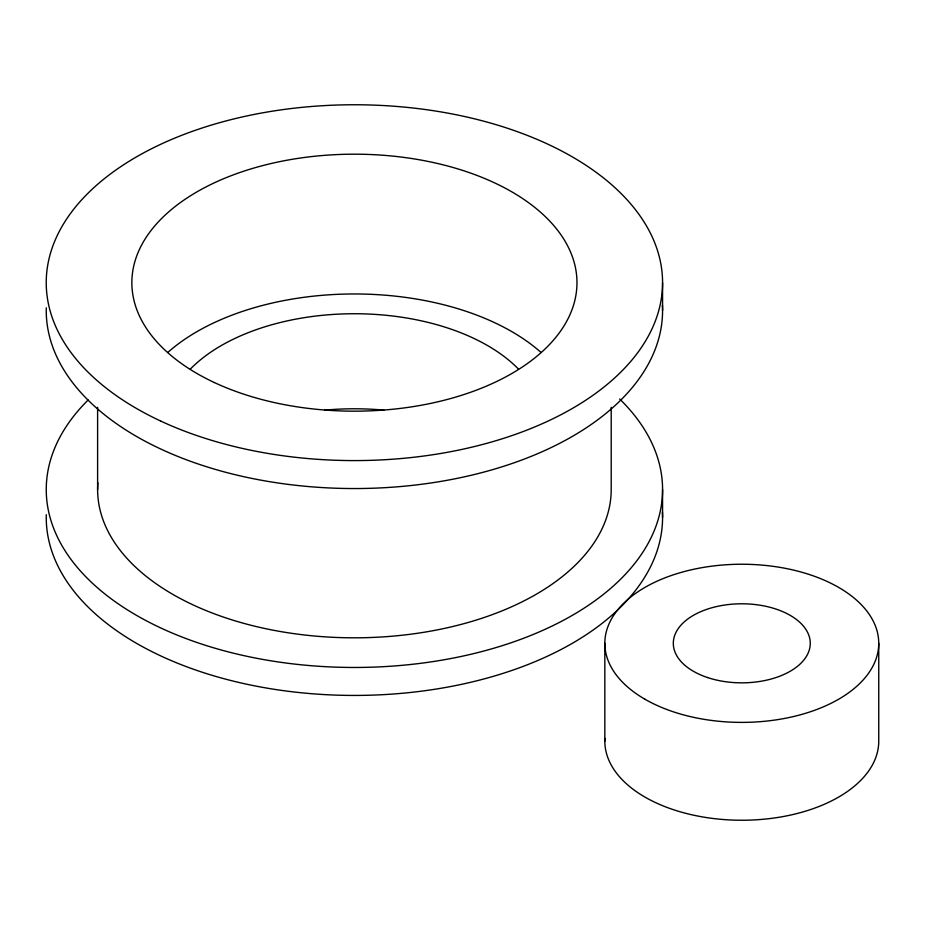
<?xml version="1.0" encoding="UTF-8"?>
<svg xmlns="http://www.w3.org/2000/svg" width="925" height="925" viewBox="0 0 925 925"><rect width="100%" height="100%" fill="white"/><g stroke="black" fill="none" stroke-linecap="round" stroke-linejoin="round"><path stroke-width="1.39" d="M878.75 643.314L878.75 741.168A136.958 79.076 0 0 1 739.422 820.232A136.958 79.076 0 0 1 604.915 738.428M662.566 282.68L662.566 310.627M662.566 489.556L662.566 517.514M611.205 407.312L611.205 489.556A256.803 148.266 0 0 1 348.482 637.776A256.803 148.266 0 0 1 97.888 482.723M604.834 643.314L604.834 741.168M97.611 407.312L97.611 489.556M662.416 305.053A308.164 177.912 0 0 1 356.83 488.539A308.164 177.912 0 0 1 46.285 307.852M619.657 398.999A308.164 177.912 0 0 1 553.809 625.207A308.164 177.912 0 0 1 156.498 625.924A308.164 177.912 0 0 1 88.176 399.958M662.416 511.941A308.164 177.912 0 0 1 356.83 695.427A308.164 177.912 0 0 1 46.285 514.728M190.342 369.087A188.318 108.722 0 0 1 354.414 313.737A188.318 108.722 0 0 1 518.486 369.087M324.953 410.122A188.318 108.722 0 0 1 383.863 410.122M167.76 352.471A222.555 128.494 0 0 1 541.056 352.471M160.476 420.944A308.164 177.912 0 0 0 658.773 310.511A308.164 177.912 0 0 0 243.98 116.573A308.164 177.912 0 0 0 160.476 420.944M214.346 382.534A222.555 128.494 0 0 0 574.228 302.776A222.555 128.494 0 0 0 274.656 162.719A222.555 128.494 0 0 0 214.346 382.534M644.945 699.231A136.958 79.076 0 0 0 874.079 663.78A136.958 79.076 0 0 0 706.342 566.933A136.958 79.076 0 0 0 644.945 699.231M707.556 677.551A68.485 39.532 0 0 0 810.265 643.314A68.485 39.532 0 0 0 707.556 609.078A68.485 39.532 0 0 0 707.556 677.551"/></g></svg>
